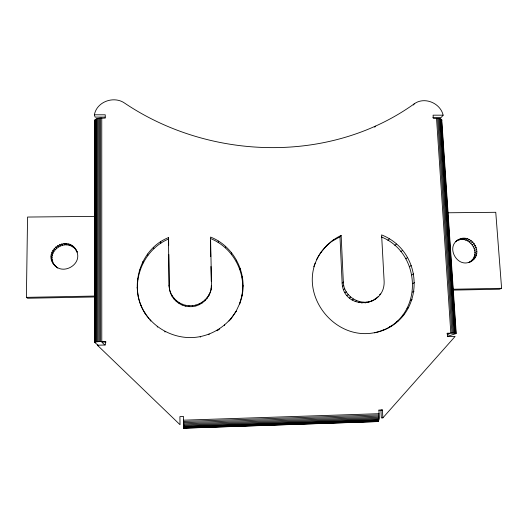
<?xml version="1.0" encoding="UTF-8"?>
<svg xmlns="http://www.w3.org/2000/svg" width="528" height="528" viewBox="0 0 528 528"><rect width="100%" height="100%" fill="white"/><g stroke="black" fill="none" stroke-linecap="round" stroke-linejoin="round"><path stroke-width="0.79" d="M98.333 345.543L94.525 342.263L94.816 120.206C97.152 117.223 101.983 118.444 105.25 118.094L105.25 114.8L94.393 114.794C96.749 101.561 114.022 95.555 124.681 103.151C209.642 160.367 329.835 164.274 414.223 103.851C424.459 96.34 440.385 103.046 443.144 115.183L441.276 117.394L432.828 117.388M94.552 342.368L94.776 170.056M94.802 151.094L94.816 120.206M94.525 342.263L94.981 119.823M94.697 342.151L95.06 342.045L95.33 119.46M95.06 342.045L95.608 341.933L95.858 119.123M95.608 341.933L96.334 341.834L96.545 118.826M96.334 341.834L97.211 341.741L97.39 118.569M97.211 341.741L98.215 341.662L98.353 118.364M98.215 341.662L99.337 341.59L99.422 118.213M99.337 341.59L100.531 341.537L100.571 118.12M94.736 296.96L27.555 298.247L26.4 297.363L27.555 217.054L94.928 216.368M242.293 294.485L239.534 303.963C250.16 278.513 236.108 246.979 210.54 237.065L211.537 284.401C212.137 296.564 201.241 307.692 188.945 306.616L188.965 305.732C178.332 305.25 169.085 295.865 169.092 285.166L168.472 237.593C137.452 249.942 126.964 293.363 148.837 318.437M100.531 341.537L105.422 341.411L105.422 345.008L97.396 345.206L180.022 424.71L179.903 416.625L183.559 416.533L183.744 428.188L377.909 421.575L378.616 420.724L379.078 418.334L378.965 410.111M141.247 305.956C130.396 280.876 143.517 249.473 168.61 238.993L168.472 237.593M192.436 306.544L192.482 305.659C201.835 304.788 210.019 297.185 211.325 287.839M374.392 332.858C424.367 322.78 427.706 253.262 381.605 234.901L384.133 281.299C385.15 308.392 343.497 310.57 342.131 283.081L339.986 236.801L341.154 235.415L343.325 282.031C343.438 297.574 363.172 308.095 375.824 298.643M381.916 330.647C423.687 315.011 421.615 253.295 381.546 237.006M211.127 288.856L211.345 285.443M195.868 305.903L195.941 305.019M241.857 295.449C246.365 272.039 232.426 247.229 210.349 238.458M55.975 266.699C39.158 251.948 69.003 231.983 77.26 252.12L75.392 249.051M54.952 265.67C43.765 252.14 66.574 236.201 76.184 250.259M470.699 261.334C482.275 252.371 467.729 233.099 455.849 241.448C470.006 229.013 487.113 255.215 469.042 262.442L472.659 260.245M199.142 304.715L199.241 303.818M202.171 303.013L202.297 302.108M204.877 300.848L205.022 299.924M200.237 337.22L200.343 336.574C215.18 333.551 228.459 324.205 236.155 311.15L230.663 319.282L228.947 321.011M207.181 298.267L207.346 297.323M218.216 242.484L218.467 241.124M209.022 295.357L209.2 294.393M210.349 292.189L210.533 291.199M225.284 247.757L225.588 246.437M208.93 334.732L209.108 334.072M231.356 254.126L231.7 252.853M183.744 428.188L183.619 420.281M236.254 261.419L236.636 260.198M217.048 330.825L217.292 330.132M239.837 269.425L240.253 268.27M313.797 266.765L315.157 263.109M242.009 277.933L242.438 276.837M224.367 325.624L224.664 324.892M242.689 286.691L243.124 285.661M230.663 319.282L231.013 318.496M235.765 311.989L239.943 303.065M316.635 259.519C321.915 249.091 330.561 240.412 341.154 235.415M321.585 251.552C292.261 291.892 337.484 348.671 383.427 329.96M441.593 120.76L441.877 120.021C440.062 117.473 435.923 118.734 433.297 118.345L433.092 115.17L443.144 115.183M374.741 127.235L375.434 126.152M413.391 104.999L414.223 103.851M447.539 336.303L455.961 333.63C455.321 332.35 449.308 333.505 447.454 333.168L447.678 336.62L455.096 336.442L382.853 417.879L381.328 417.892L380.919 410.065L382.437 409.992L382.853 417.879M320.555 252.826L327.136 245.045M326.066 246.358L333.722 239.613M387.849 240.233L389.374 238.88M342.131 283.081L343.325 282.031M342.56 286.427L343.761 285.41M374.385 299.561L378.371 296.505M394.825 245.408L396.396 244.094M343.543 289.681L344.744 288.691M345.035 292.75L346.256 291.773M400.871 251.651L402.494 250.384M347.008 295.541L348.242 294.591M349.404 297.983L350.658 297.053M405.821 258.806L407.484 257.591M352.156 300.01L353.437 299.092M217.714 330.356L219.707 328.937M355.192 301.561L356.492 300.656M409.537 266.653L411.226 265.498M358.426 302.597L359.753 301.699M361.772 303.085L363.119 302.194M459.505 239.877L461.386 238.643M463.399 238.352L461.505 239.587L463.907 238.339L463.544 239.646L465.445 238.412M365.125 303.013L366.498 302.122M379.54 294.598L380.523 293.964M368.405 302.392L369.805 301.495M465.564 240.055L467.478 238.821M411.899 274.989L413.615 273.893M371.521 301.231L372.94 300.326M467.504 240.788L469.432 239.567M469.306 241.844L471.253 240.623M470.93 243.17L472.883 241.963M472.322 244.748L474.283 243.553M473.438 246.53L475.411 245.342M412.843 283.576L414.566 282.546M474.256 248.45L476.236 247.276M474.745 250.47L476.725 249.308M474.896 252.523L476.876 251.381M474.698 254.555L476.678 253.427M474.157 256.509L476.137 255.387M332.607 240.966L339.986 236.801M412.328 292.162L414.051 291.192M473.299 258.324L475.273 257.215M472.131 259.948L474.098 258.852M459.466 239.27C444.484 245.56 457.294 269.386 470.989 261.36M410.368 300.511L412.078 299.6M407.002 308.365L408.692 307.52M402.329 315.513L403.986 314.714M396.475 321.724L398.092 320.978M389.605 326.825L391.169 326.113M447.962 212.777L495.759 212.296L501.6 288.321L499.442 289.219L453.506 290.096M447.737 334.297L449.315 333.769L446.807 333.788M200.343 336.574C176.299 341.53 150.124 327.921 140.897 305.065M378.847 410.137L382.437 409.992M183.599 420.176L379.15 413.695M183.619 421.443L379.196 414.929M183.638 422.671L379.196 416.13M183.658 423.839L379.157 417.278M183.671 424.921L379.078 418.334M183.691 425.878L378.959 419.278M183.704 426.69L378.8 420.077M183.718 427.343L378.616 420.724M190.45 427.508L192.918 427.423M206.085 426.974L208.553 426.888M221.714 426.439L224.182 426.36M237.343 425.911L239.811 425.825M252.978 425.377L255.446 425.297M267.788 424.875L271.075 424.763M283.417 424.34L285.886 424.261M299.046 423.812L301.514 423.727M314.681 423.278L317.15 423.199M330.31 422.75L332.779 422.664M345.939 422.215L348.407 422.136M360.749 421.714L364.043 421.601M183.731 427.819L378.398 421.192M183.737 428.102L378.16 421.483M106.062 342.025L101.798 342.17L104.689 344.843M188.965 305.732L192.482 305.659M26.4 297.363L94.974 296.056M453.46 289.238L501.6 288.321M105.092 117.104L95.086 117.097L94.393 114.794M169.429 288.611C170.544 298.294 179.269 306.128 188.945 306.616M54.001 264.561C62.773 276.058 83.081 264.092 76.474 250.919M57.677 268.052L55.552 266.112M97.396 345.206L98.096 345.787M52.754 262.779L53.711 263.901M51.85 260.806L52.807 261.941M51.295 258.713L52.265 259.862M51.13 256.549L52.094 257.71M51.341 254.377L52.305 255.559M51.929 252.272L52.886 253.466M52.873 250.279L53.823 251.486M54.153 248.47L55.09 249.691M149.827 319.73L150.823 321.031L150.539 320.258M55.717 246.886L56.648 248.114M57.539 245.573L58.456 246.814M59.552 244.576L60.449 245.824M61.697 243.916L62.588 245.164M63.928 243.613L64.799 244.86L64.489 243.593L67.016 244.926L66.165 243.672M68.35 244.094L69.188 245.348M70.422 244.873L71.247 246.121M72.323 245.982L73.135 247.216M73.999 247.388L74.798 248.609M138.197 296.485L138.574 297.442M145.048 313.064L145.372 313.896M137.036 287.588L137.419 288.611M137.432 278.639L137.815 279.734M139.372 269.907L139.735 271.062M157.212 326.41L157.436 327.136M94.842 120.595L95.311 122.12M142.784 261.637L143.121 262.858M164.861 331.346L165.026 332.033M147.563 254.067L147.86 255.347M153.562 247.421L153.813 248.747M160.604 241.883L160.796 243.243M169.092 285.166L169.561 289.621M170.339 291.958L170.465 292.941M171.798 295.106L171.91 296.069M173.765 297.977L173.864 298.921M176.194 300.491L176.266 301.415M441.751 119.671L456.225 333.518M441.441 119.348L455.882 333.241M440.966 119.057L455.4 333.175M440.326 118.813L454.747 333.122M439.547 118.615L453.941 333.082M438.636 118.463L453.004 333.069M437.626 118.378L451.955 333.069M436.537 118.345L450.826 333.089M179.005 302.57L179.058 303.481M182.134 304.168L182.16 305.059M210.401 240.933L210.731 256.595M210.943 266.482L211.259 281.318M168.61 238.993L168.696 245.507M168.815 254.456L169.224 286.202M185.48 305.23L185.486 306.115M101.759 118.094L101.779 341.497"/></g></svg>
